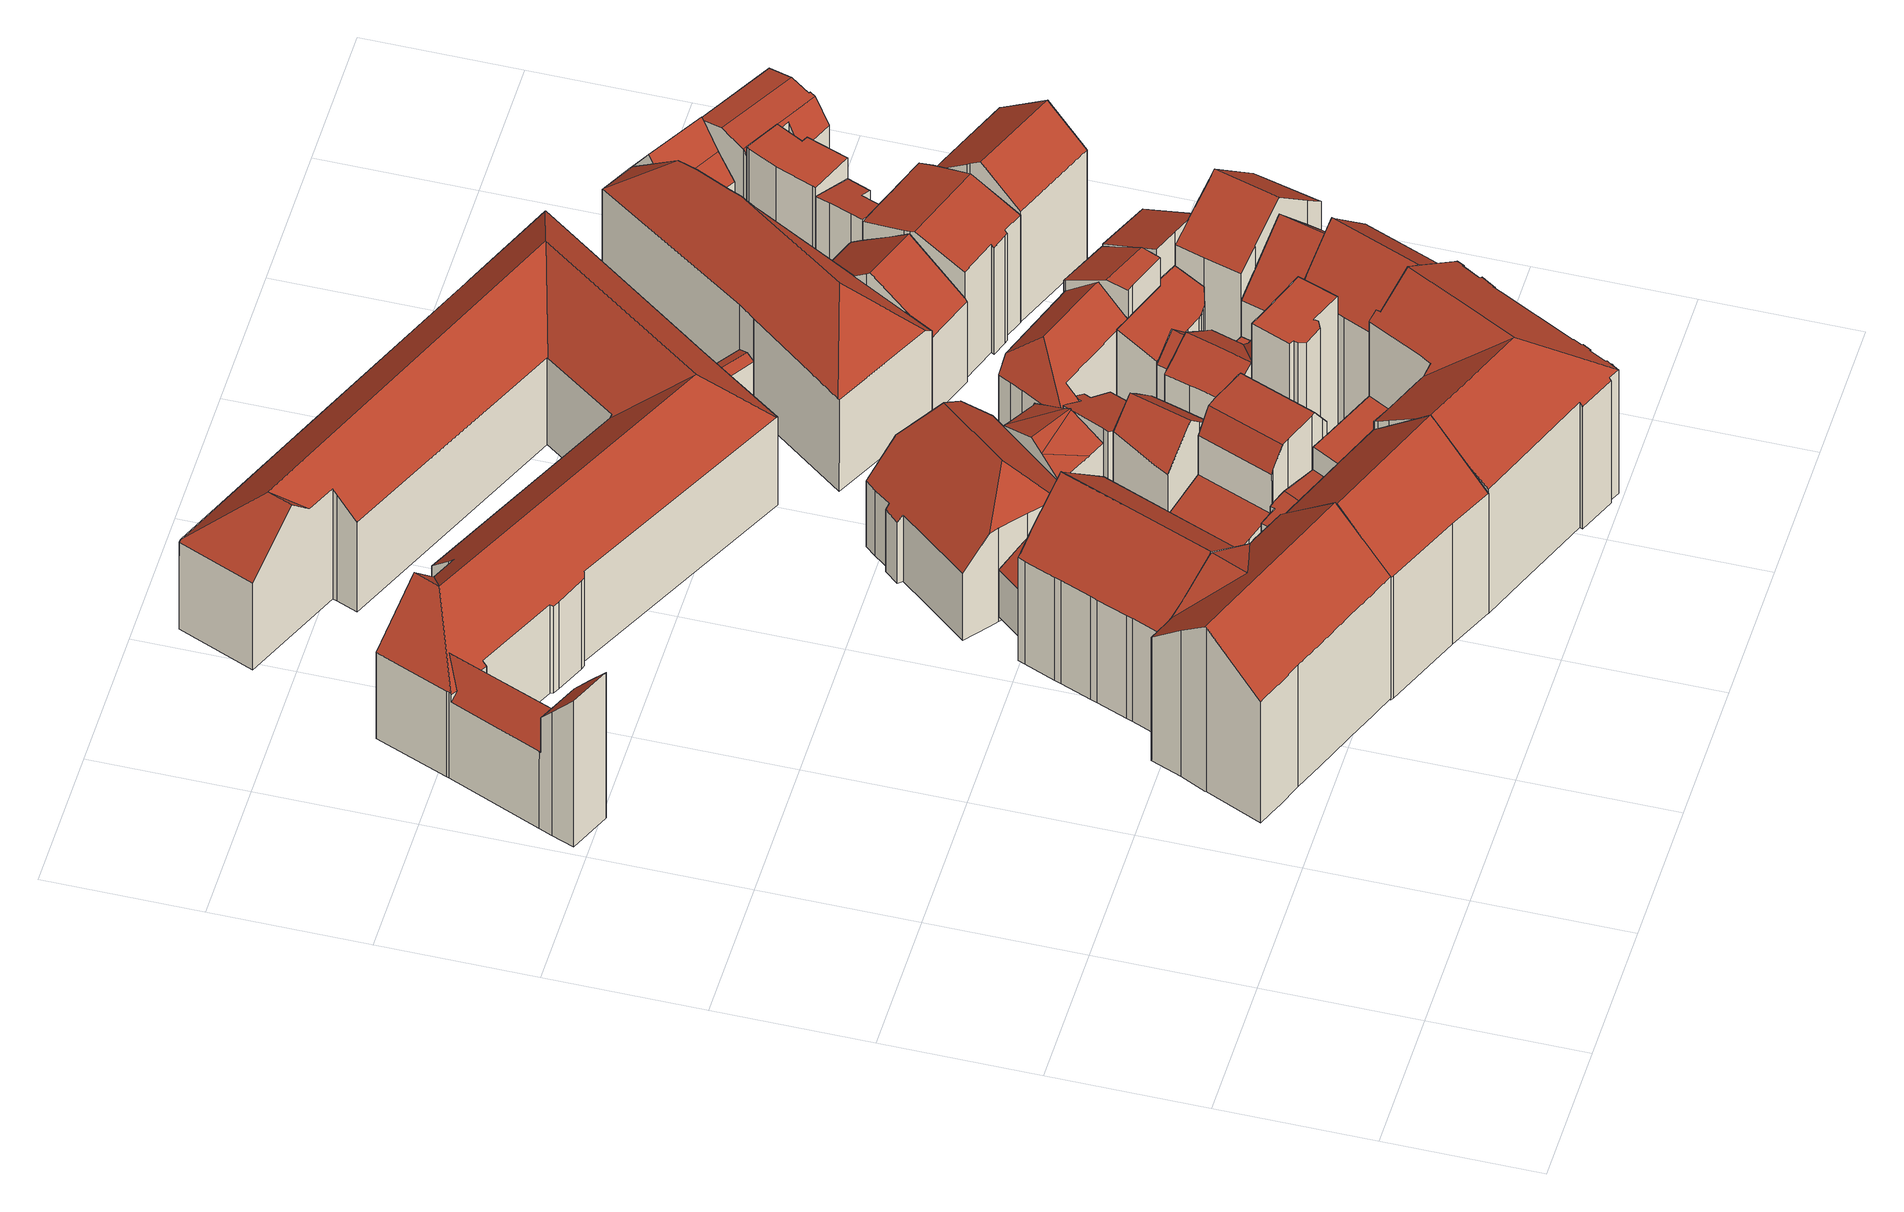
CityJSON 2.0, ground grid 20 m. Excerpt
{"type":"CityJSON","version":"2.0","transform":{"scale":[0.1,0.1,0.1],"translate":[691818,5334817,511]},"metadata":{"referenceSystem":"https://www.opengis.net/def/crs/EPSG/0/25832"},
"CityObjects":{
"building1":{"type":"Building","attributes":{"Gemeindeschluessel":"09162000","HoeheDach":"539.100","HoeheGrund":"511.940","Methode":"2000","NiedrigsteTraufeDesGebaeudes":"531.942","Geometrietyp2DReferenz":"3000","function":"31001_9998","roofType":"3100","measuredHeight":27.16,"storeysAboveGround":5},"geometry":[{"type":"MultiSurface","lod":"2","boundaries":[[[0,1,2,3,4,5]],[[6,7,8,9,10,11,12,13,14,15,16,17,18,19]],[[20,21,22,23]],[[24,25,5,4,26,27,28,29]],[[21,20,30,31]],[[32,24,29,33,22]],[[16,15,14,13,1,0,5,25,32,22,21,31,34,35,17]],[[18,17,35,36,37,38]],[[33,39,23,22]],[[40,41,42,43,44,45,46,47,48,38,37,36,49,30,20,23,39,28,27,26,4,3,2]],[[12,41,40,2,1,13]],[[44,43,42,41,12,11,10,9,8,45]],[[48,19,18,38]],[[39,33,29,28]],[[25,24,32]],[[47,46,45,8,7,6,19,48]],[[49,34,31,30]],[[36,35,34,49]]],"semantics":{"surfaces":[{"type":"WallSurface"},{"type":"RoofSurface"},{"type":"GroundSurface"}],"values":[0,1,0,0,0,1,1,0,0,2,0,0,0,0,1,0,0,0]}}]},
"building2":{"type":"Building","attributes":{"Gemeindeschluessel":"09162000","HoeheDach":"536.958","HoeheGrund":"512.410","Methode":"1000","NiedrigsteTraufeDesGebaeudes":"529.388","Geometrietyp2DReferenz":"3000","function":"31001_1000","roofType":"3100","measuredHeight":24.55,"storeysAboveGround":5},"geometry":[{"type":"MultiSurface","lod":"2","boundaries":[[[50,51,52,53,54,55,56,57,58,59,60,61,62,63,64,65,66,67,68,69,70,71]],[[70,72,73,71]],[[74,75,76,73,72,77,78]],[[57,79,80,58]],[[53,52,74,78,29,54]],[[65,81,82,66]],[[50,76,75,51]],[[67,83,84,68]],[[63,85,86,64]],[[55,87,88,56]],[[58,80,89,59]],[[71,73,76,50]],[[88,87,29,78,90,84,83,82,81,86,85,91,92,93,89,80,79]],[[61,92,91,62]],[[54,29,87,55]],[[64,86,81,65]],[[59,89,93,60]],[[68,84,90,77,69]],[[66,82,83,67]],[[69,77,72,70]],[[62,91,85,63]],[[51,75,74,52]],[[77,90,78]],[[60,93,92,61]],[[56,88,79,57]]],"semantics":{"surfaces":[{"type":"GroundSurface"},{"type":"WallSurface"},{"type":"RoofSurface"}],"values":[0,1,2,1,1,1,1,1,1,1,1,1,2,1,1,1,1,1,1,1,1,1,1,1,1]}}]},
"building3":{"type":"Building","attributes":{"Gemeindeschluessel":"09162000","HoeheDach":"539.060","HoeheGrund":"511.694","Methode":"2000","NiedrigsteTraufeDesGebaeudes":"531.370","Geometrietyp2DReferenz":"3000","function":"31001_9998","roofType":"3100","measuredHeight":27.37,"storeysAboveGround":6},"geometry":[{"type":"MultiSurface","lod":"2","boundaries":[[[94,95,96,97,98]],[[94,98,99,100]],[[101,102,103,104,105,95,94,100,106,107,108]],[[109,102,101,110]],[[105,111,96,95]],[[101,108,107,112,113,110]],[[109,110,113,97,96,111,114]],[[112,115,99,98,97,113]],[[100,99,115,106]],[[111,105,104,103,114]],[[106,115,112,107]],[[114,103,102,109]]],"semantics":{"surfaces":[{"type":"WallSurface"},{"type":"GroundSurface"},{"type":"RoofSurface"}],"values":[0,0,1,0,0,0,2,2,0,0,0,0]}}]},
"building4":{"type":"Building","attributes":{"Gemeindeschluessel":"09162000","HoeheDach":"525.590","HoeheGrund":"512.330","Methode":"2000","NiedrigsteTraufeDesGebaeudes":"519.958","Geometrietyp2DReferenz":"3000","function":"31001_1000","roofType":"3100","measuredHeight":13.26},"geometry":[{"type":"MultiSurface","lod":"2","boundaries":[[[116,117,118,119,120,121]],[[122,123,118,117]],[[124,125,126,127]],[[128,123,122,129,130,131]],[[117,116,121,124,127,130,129,122]],[[118,123,128,119]],[[120,119,128,131,126,125]],[[121,120,125,124]],[[127,126,131,130]]],"semantics":{"surfaces":[{"type":"WallSurface"},{"type":"GroundSurface"},{"type":"RoofSurface"}],"values":[0,0,0,0,1,2,2,0,0]}}]},
"building5":{"type":"Building","attributes":{"name":"Bayerisches Landesamt für Denkmalpflege","Gemeindeschluessel":"09162000","HoeheDach":"536.648","HoeheGrund":"512.480","Methode":"2000","NiedrigsteTraufeDesGebaeudes":"525.186","Geometrietyp2DReferenz":"3000","function":"31001_3000","roofType":"3100","measuredHeight":24.17,"storeysAboveGround":4},"geometry":[{"type":"MultiSurface","lod":"2","boundaries":[[[132,133,134]],[[135,136,137,138,139,140,141,142,143]],[[144,145,139,146,147,148,149,150]],[[147,146,151]],[[152,150,149,153]],[[154,155,156,157,158,159]],[[160,161,162,163]],[[164,165,166,167,168]],[[134,133,169,170,171,172]],[[139,138,173,174,175,176,177,178,179,146]],[[158,157,180]],[[175,174,181,182]],[[166,159,158,180,183,167]],[[153,149,148,184]],[[155,185,186,156]],[[135,143,187,188]],[[167,183,189,190,191,168]],[[187,143,142,192]],[[147,151,193,194,184,148]],[[195,196,197,198]],[[199,200,201,202]],[[194,193,203,204]],[[163,162,205,206]],[[164,207,205,162,161,165]],[[208,209,210,132,134,140,211]],[[212,210,209,213]],[[177,176,214,215]],[[214,176,175,182]],[[213,209,208,216]],[[202,201,196,195]],[[189,217,190]],[[181,174,173,218]],[[219,220,207,164,168,191]],[[208,211,221,222,216]],[[145,144,223,222,221]],[[224,178,177,215]],[[225,219,191,190,217,172,171]],[[198,197,186,185]],[[226,192,142,141,227]],[[137,136,228,229]],[[229,218,173,138,137]],[[228,136,135,188]],[[206,205,207,220]],[[210,212,230,169,133,132]],[[231,170,169,230]],[[186,197,196,201,200,227,141,140,134,172,217,189,183,180,157,156]],[[225,171,170,231]],[[224,204,203,179,178]],[[144,150,152,223]],[[160,154,159,166,165,161]],[[139,145,221,211,140]],[[226,227,200,199]],[[151,146,179,203,193]],[[228,188,187,192,226,199,202,195,198,185,155,154,160,163,206,220,219,225,231,230,212,213,216,222,223,152,153,184,194,204,224,215,214,182,181,218,229]]],"semantics":{"surfaces":[{"type":"RoofSurface"},{"type":"WallSurface"},{"type":"GroundSurface"}],"values":[0,0,0,0,1,1,1,1,0,0,1,1,0,1,1,1,0,1,1,1,1,1,1,0,0,1,1,1,1,1,1,1,1,1,1,1,1,1,1,1,1,1,1,1,1,0,1,1,1,1,0,1,0,2]}}]},
"building6":{"type":"Building","attributes":{"Gemeindeschluessel":"09162000","HoeheDach":"532.400","HoeheGrund":"511.520","Methode":"2000","NiedrigsteTraufeDesGebaeudes":"520.609","Geometrietyp2DReferenz":"3000","function":"31001_1000","roofType":"3300","measuredHeight":20.88,"storeysAboveGround":3},"geometry":[{"type":"MultiSurface","lod":"2","boundaries":[[[232,233,234]],[[235,236,237,238,239,240]],[[241,242,233,243,244,245,246]],[[247,248,249,250,251,252,253,234,242,241,254,255]],[[256,257,258,259]],[[254,241,246,260,261]],[[262,263,264,265]],[[266,267,247,255,268]],[[269,270,271,272]],[[259,258,273,274]],[[274,273,275,276]],[[277,278,272,271,263,262]],[[268,255,254,261,275,273,258,257,279,280,281,282,283]],[[284,238,237,285]],[[265,264,251,250,249]],[[286,287,288,277,262,265,249,248,247,267,289]],[[285,237,236,290]],[[291,279,257,256]],[[292,293,294,295]],[[296,260,246,245]],[[240,239,297,298,299,300]],[[295,301,234,253,252,251]],[[299,302,243,233,232,300]],[[289,267,266,303]],[[233,242,234]],[[293,304,305,306,307,290,236,235,308,294]],[[283,282,281,280,309,310,311,312]],[[297,239,238,284]],[[313,303,266,268,283,312]],[[290,307,306,305,304,314,269,272,278,277,288,287,286,289,303,313,312,311,310,309,291,256,259,274,276,315,296,245,244,243,302,299,298,297,284,285]],[[294,308,301,295]],[[263,271,270,292,295,251,264]],[[314,304,293,292,270,269]],[[309,280,279,291]],[[308,235,240,300,232,234,301]],[[261,260,296,315,276,275]]],"semantics":{"surfaces":[{"type":"RoofSurface"},{"type":"WallSurface"},{"type":"GroundSurface"}],"values":[0,0,1,0,1,0,0,0,1,1,1,1,0,1,1,1,1,1,0,1,1,1,1,1,1,1,1,1,1,2,0,0,1,1,0,1]}}]},
"building7":{"type":"Building","attributes":{"Gemeindeschluessel":"09162000","HoeheDach":"521.488","HoeheGrund":"511.780","Methode":"2000","NiedrigsteTraufeDesGebaeudes":"517.790","Geometrietyp2DReferenz":"3000","function":"31001_9998","roofType":"1000","measuredHeight":9.71,"storeysAboveGround":2},"geometry":[{"type":"MultiSurface","lod":"2","boundaries":[[[316,317,318,319]],[[320,321,322,323]],[[324,325,326,327]],[[328,329,330,331]],[[332,333,334,327,326,319,318]],[[335,336,337,338]],[[338,337,321,320]],[[339,340,341,342,343,344]],[[344,343,336,335]],[[345,346,347,348]],[[349,350,351,340,339,344,335,338,320,323,328,331,352,324,327,334,333,345,348]],[[353,354,347,346,332,318,317]],[[349,354,353,350]],[[333,332,346,345]],[[342,355,330,329,322,321,337,336,343]],[[348,347,354,349]],[[341,316,319,326,325,355,342]],[[323,322,329,328]],[[351,350,353,317,316,341,340]],[[355,325,324,352,331,330]]],"semantics":{"surfaces":[{"type":"WallSurface"},{"type":"GroundSurface"},{"type":"RoofSurface"}],"values":[0,0,0,0,0,0,0,0,0,0,1,2,0,0,2,0,2,0,0,0]}}]},
"building8":{"type":"Building","attributes":{"Gemeindeschluessel":"09162000","HoeheDach":"526.790","HoeheGrund":"511.653","Methode":"2000","NiedrigsteTraufeDesGebaeudes":"515.257","Geometrietyp2DReferenz":"3000","function":"31001_9998","roofType":"3100","measuredHeight":15.14,"storeysAboveGround":3},"geometry":[{"type":"MultiSurface","lod":"2","boundaries":[[[356,357,358,359]],[[360,361,362,363,358,357]],[[364,365,366,367]],[[368,369,370,371]],[[372,373,369,368]],[[366,365,374,375,376,377]],[[378,379,373,372]],[[380,375,374,381]],[[382,383,356,359,384,385,386]],[[387,388,377,376,370,369,373,379,362,361]],[[389,383,382,390]],[[391,392,384,359,358,363]],[[393,388,387,394]],[[381,374,365,364]],[[378,391,363,362,379]],[[393,394,395,389,390,396,397,392,391,378,372,368,371,380,381,364,367]],[[396,386,385,397]],[[393,367,366,377,388]],[[390,382,386,396]],[[380,371,370,376,375]],[[395,394,387,361,360]],[[397,385,384,392]],[[389,395,360,357,356,383]]],"semantics":{"surfaces":[{"type":"WallSurface"},{"type":"RoofSurface"},{"type":"GroundSurface"}],"values":[0,1,0,0,0,1,0,0,1,1,0,0,0,0,0,2,0,0,0,0,0,0,0]}}]},
"building9":{"type":"Building","attributes":{"Gemeindeschluessel":"09162000","HoeheDach":"538.294","HoeheGrund":"511.580","Methode":"2000","NiedrigsteTraufeDesGebaeudes":"531.714","Geometrietyp2DReferenz":"3000","function":"31001_9998","roofType":"3100","measuredHeight":26.71,"storeysAboveGround":5},"geometry":[{"type":"MultiSurface","lod":"2","boundaries":[[[398,399,400,401]],[[402,403,404,405]],[[401,400,406,407]],[[408,409,410,411,412,413]],[[414,415,416,417,418,419,420,410,409]],[[421,422,423,424]],[[425,426,427,428]],[[429,430,431,432]],[[433,434,435,436]],[[437,438,439,440]],[[441,419,418,442]],[[443,444,445,446,447,448]],[[399,449,450,451,452,453,454,435,434,455,404,403,456,423,422,457,458,459,431,430,427,426,460,461,444,443,462,415]],[[405,404,455,463]],[[464,457,422,421]],[[465,466,448,447]],[[467,454,453,468]],[[415,462,443,448,466,469,470,471,416]],[[417,416,471,472,473,474,442,418]],[[402,475,424,423,456,403]],[[476,461,460,477]],[[407,406,438,437]],[[478,458,457,464]],[[471,470,469,479,480,472]],[[479,469,466,465]],[[477,460,426,425]],[[463,455,434,433]],[[432,431,459,481]],[[428,427,430,429]],[[436,435,454,467]],[[482,440,439,483,484,485]],[[486,450,449,487]],[[411,410,420,488]],[[468,453,452,489]],[[428,429,432,481,478,464,421,424,475,402,405,463,433,436,467,468,489,490,486,487,398,401,407,437,440,482,485,413,412,411,488,441,442,474,473,472,480,479,465,447,446,445,476,477,425]],[[488,420,419,441]],[[483,439,438,406,400,399,415,414,409,408,484]],[[485,484,408,413]],[[481,459,458,478]],[[486,490,489,452,451,450]],[[487,449,399,398]],[[445,444,461,476]]],"semantics":{"surfaces":[{"type":"WallSurface"},{"type":"RoofSurface"},{"type":"GroundSurface"}],"values":[0,0,0,0,1,0,0,0,0,0,0,0,1,0,0,0,0,1,0,0,0,0,0,0,0,0,0,0,0,0,0,0,0,0,2,0,1,0,0,0,0,0]}}]},
"building10":{"type":"Building","attributes":{"Gemeindeschluessel":"09162000","HoeheDach":"527.004","HoeheGrund":"511.590","Methode":"1000","NiedrigsteTraufeDesGebaeudes":"522.185","Geometrietyp2DReferenz":"3000","function":"31001_9998","roofType":"3100","measuredHeight":15.41,"storeysAboveGround":4},"geometry":[{"type":"MultiSurface","lod":"2","boundaries":[[[491,492,493,494,495,496]],[[497,498,499,500,501,502,494,493]],[[503,504,497,493,492,491]],[[505,506,507,508]],[[509,510,500,499,511,512]],[[509,512,506,505]],[[513,514,508,507,504,503,491,496]],[[507,506,512,511,499,498,497,504]],[[510,509,505,508,514,513,496,495,494,502,501,500]]],"semantics":{"surfaces":[{"type":"WallSurface"},{"type":"RoofSurface"},{"type":"GroundSurface"}],"values":[0,0,1,0,0,0,0,1,2]}}]},
"building11":{"type":"Building","attributes":{"Gemeindeschluessel":"09162000","HoeheDach":"516.630","HoeheGrund":"511.590","Methode":"2000","NiedrigsteTraufeDesGebaeudes":"516.630","Geometrietyp2DReferenz":"3000","function":"31001_2000","roofType":"1000","measuredHeight":5.04},"geometry":[{"type":"MultiSurface","lod":"2","boundaries":[[[515,516,509,505]],[[517,518,519,520]],[[517,521,505,509,518]],[[521,522,515,505]],[[517,520,522,521]],[[519,518,509,516]],[[522,520,519,516,515]]],"semantics":{"surfaces":[{"type":"WallSurface"},{"type":"GroundSurface"},{"type":"RoofSurface"}],"values":[0,0,1,0,0,0,2]}}]},
"building12":{"type":"Building","attributes":{"Gemeindeschluessel":"09162000","HoeheDach":"524.249","HoeheGrund":"511.410","Methode":"1000","NiedrigsteTraufeDesGebaeudes":"518.108","Geometrietyp2DReferenz":"3000","function":"31001_9998","roofType":"2100","measuredHeight":12.84,"storeysAboveGround":3},"geometry":[{"type":"MultiSurface","lod":"2","boundaries":[[[523,524,525,526]],[[527,528,529,530]],[[531,532,524,523]],[[533,534,535,536,537,538,529,528,539,540,541,542,525,524,532]],[[543,540,539,544]],[[545,542,541,546]],[[547,548,549,550,551,531,523,526,545,546,543,544,527,530,552]],[[550,534,533,551]],[[530,529,538,552]],[[551,533,532,531]],[[526,525,542,545]],[[548,547,552,538,537,536]],[[544,539,528,527]],[[546,541,540,543]],[[549,548,536,535,534,550]]],"semantics":{"surfaces":[{"type":"WallSurface"},{"type":"RoofSurface"},{"type":"GroundSurface"}],"values":[0,0,0,1,0,0,2,0,0,0,0,0,0,0,0]}}]},
"building13":{"type":"Building","attributes":{"Gemeindeschluessel":"09162000","HoeheDach":"533.302","HoeheGrund":"511.610","Methode":"1000","NiedrigsteTraufeDesGebaeudes":"533.302","Geometrietyp2DReferenz":"3000","function":"31001_9998","roofType":"1000","measuredHeight":21.69,"storeysAboveGround":5},"geometry":[{"type":"MultiSurface","lod":"2","boundaries":[[[553,554,555,556,557,558]],[[554,559,560,561,562,555]],[[563,564,565,566]],[[567,568,561,560]],[[569,570,571,572]],[[572,571,573,574]],[[574,573,568,567]],[[566,565,575,576]],[[577,578,564,563]],[[570,575,565,564,578,557,556,555,562,561,568,573,571]],[[559,554,553,558,577,563,566,576,569,572,574,567,560]],[[576,575,570,569]],[[558,557,578,577]]],"semantics":{"surfaces":[{"type":"WallSurface"},{"type":"RoofSurface"},{"type":"GroundSurface"}],"values":[0,0,0,0,0,0,0,0,0,1,2,0,0]}}]},
"building14":{"type":"Building","attributes":{"Gemeindeschluessel":"09162000","HoeheDach":"526.936","HoeheGrund":"511.370","Methode":"2000","NiedrigsteTraufeDesGebaeudes":"522.954","Geometrietyp2DReferenz":"3000","function":"31001_9998","roofType":"3100","measuredHeight":15.57,"storeysAboveGround":4},"geometry":[{"type":"MultiSurface","lod":"2","boundaries":[[[579,580,581,582]],[[583,584,585,586,587,588,589,590,591,592]],[[593,594,595,596,581,580,597,598,599,600]],[[601,602,603,604,605,606,591,590]],[[596,607,608,609,582,581]],[[610,588,587,611]],[[589,588,610,612,601,590]],[[613,614,583,592,594,615]],[[608,607,616,617]],[[615,594,593,618]],[[619,597,580,579]],[[600,599,598,620,621,622]],[[592,591,606,605,616,607,596,595,594]],[[623,624,585,584,583,614]],[[617,616,605,604]],[[625,624,623,614,613,615,618,622,621,620,619,579,582,609,608,617,604,603,602,601,612,610,611]],[[625,586,585,624]],[[618,593,600,622]],[[620,598,597,619]],[[611,587,586,625]]],"semantics":{"surfaces":[{"type":"WallSurface"},{"type":"RoofSurface"},{"type":"GroundSurface"}],"values":[0,1,1,0,0,0,0,0,0,0,0,0,1,0,0,2,0,0,0,0]}}]},
"building15":{"type":"Building","attributes":{"Gemeindeschluessel":"09162000","HoeheDach":"527.700","HoeheGrund":"511.340","Methode":"2000","NiedrigsteTraufeDesGebaeudes":"521.815","Geometrietyp2DReferenz":"3000","function":"31001_9998","roofType":"3200","measuredHeight":16.36,"storeysAboveGround":4},"geometry":[{"type":"MultiSurface","lod":"2","boundaries":[[[626,627,628,629]],[[630,631,632,633,634,635]],[[629,628,636,637]],[[638,639,640,641,642,643]],[[644,645,646,647,648,641,640,639]],[[636,628,627,649,650,651,652,644,639,638,643,653]],[[653,643,642,654,655,632,631,630]],[[656,649,627,626]],[[657,645,644,652,651,658]],[[659,650,649,656]],[[633,632,655,660]],[[647,646,645,657,658,659,656,626,629,637,661,635,634,633,660,662,663,648]],[[658,651,650,659]],[[661,637,636,653,630,635]],[[642,641,648,663,662,654]],[[660,655,654,662]]],"semantics":{"surfaces":[{"type":"WallSurface"},{"type":"RoofSurface"},{"type":"GroundSurface"}],"values":[0,0,0,1,0,1,1,0,0,0,0,2,0,0,0,0]}}]},
"building16":{"type":"Building","attributes":{"Gemeindeschluessel":"09162000","HoeheDach":"524.827","HoeheGrund":"511.310","Methode":"1000","NiedrigsteTraufeDesGebaeudes":"521.614","Geometrietyp2DReferenz":"3000","function":"31001_2000","roofType":"3100","measuredHeight":13.52},"geometry":[{"type":"MultiSurface","lod":"2","boundaries":[[[664,665,666,667,668,669]],[[666,670,671,672,667]],[[673,670,666,665]],[[674,671,670,673]],[[672,671,674,675,676,677]],[[669,668,677,676]],[[673,665,664,669,676,675,674]],[[667,672,677,668]]],"semantics":{"surfaces":[{"type":"WallSurface"},{"type":"RoofSurface"},{"type":"GroundSurface"}],"values":[0,1,0,0,0,0,2,1]}}]},
"building17":{"type":"Building","attributes":{"Gemeindeschluessel":"09162000","HoeheDach":"520.460","HoeheGrund":"512.364","Methode":"9999","NiedrigsteTraufeDesGebaeudes":"519.931","Geometrietyp2DReferenz":"3000","function":"31001_2000","roofType":"3100","measuredHeight":8.1},"geometry":[{"type":"MultiSurface","lod":"2","boundaries":[[[678,679,680,681,682]],[[680,679,683,684]],[[685,686,687,688]],[[687,689,688]],[[690,678,682,685,688]],[[690,683,679,678]],[[686,681,680,684,689,687]],[[682,681,686,685]],[[688,689,684,683,690]]],"semantics":{"surfaces":[{"type":"WallSurface"},{"type":"RoofSurface"},{"type":"GroundSurface"}],"values":[0,1,0,0,2,0,1,0,0]}}]},
"building18":{"type":"Building","attributes":{"Gemeindeschluessel":"09162000","HoeheDach":"537.197","HoeheGrund":"511.580","Methode":"1000","NiedrigsteTraufeDesGebaeudes":"530.299","Geometrietyp2DReferenz":"3000","function":"31001_9998","roofType":"3100","measuredHeight":25.62,"storeysAboveGround":5},"geometry":[{"type":"MultiSurface","lod":"2","boundaries":[[[691,692,560,693]],[[694,695,696,697,698,699]],[[476,700,701,445]],[[701,700,702,694,699,691,693,703,704,705,706,707]],[[708,477,709,710,476,445,447,465,711,554,712,560,692,698,697,696,713]],[[447,707,706,465]],[[704,703,693,560,712,554]],[[692,691,699,698]],[[445,701,707,447]],[[465,706,705,711]],[[714,715,716,717,695,694,702]],[[477,708,713,717,716,715]],[[710,709,477,715,714,702,700,476]],[[696,695,717,713]],[[711,705,704,554]]],"semantics":{"surfaces":[{"type":"WallSurface"},{"type":"RoofSurface"},{"type":"GroundSurface"}],"values":[0,0,0,1,2,0,0,0,0,0,1,0,0,0,0]}}]},
"building19":{"type":"Building","attributes":{"Gemeindeschluessel":"09162000","HoeheDach":"517.345","HoeheGrund":"511.345","Methode":"3220","NiedrigsteTraufeDesGebaeudes":"517.345","Geometrietyp2DReferenz":"3000","function":"31001_9998","roofType":"9999","measuredHeight":6},"geometry":[{"type":"MultiSurface","lod":"2","boundaries":[[[718,719,720,721]],[[719,722,723,720]],[[721,720,723,724,725,726]],[[727,728,725,724]],[[722,727,724,723]],[[729,718,721,726]],[[728,729,726,725]],[[729,728,727,722,719,718]]],"semantics":{"surfaces":[{"type":"WallSurface"},{"type":"GroundSurface"},{"type":"RoofSurface"}],"values":[0,0,1,0,0,0,0,2]}}]},
"building20":{"type":"Building","attributes":{"Gemeindeschluessel":"09162000","HoeheDach":"524.251","HoeheGrund":"511.340","Methode":"2000","NiedrigsteTraufeDesGebaeudes":"522.107","Geometrietyp2DReferenz":"3000","function":"31001_9998","roofType":"2100","measuredHeight":12.91,"storeysAboveGround":3},"geometry":[{"type":"MultiSurface","lod":"2","boundaries":[[[730,731,732,733,734,735]],[[736,733,732,737,738,739]],[[645,740,741,742]],[[743,744,739,738]],[[742,741,745,746]],[[746,745,744,743]],[[676,747,748,658]],[[658,748,740,645]],[[674,749,747,676]],[[750,751,752,753]],[[749,754,752,751,735,734,733,736,739,744,745,741,740,748,747]],[[755,754,749,674]],[[730,735,751,750]],[[753,752,754,755]],[[737,732,731,730,750,753,755,674,676,658,645,742,746,743,738]]],"semantics":{"surfaces":[{"type":"WallSurface"},{"type":"RoofSurface"},{"type":"GroundSurface"}],"values":[0,0,0,0,0,0,0,0,0,0,1,0,0,0,2]}}]},
"building21":{"type":"Building","attributes":{"Gemeindeschluessel":"09162000","HoeheDach":"533.990","HoeheGrund":"511.614","Methode":"2000","NiedrigsteTraufeDesGebaeudes":"525.750","Geometrietyp2DReferenz":"3000","function":"31001_9998","roofType":"3200","measuredHeight":22.38,"storeysAboveGround":4},"geometry":[{"type":"MultiSurface","lod":"2","boundaries":[[[756,757,758,759,760]],[[761,762,763,764]],[[756,760,765,766]],[[766,765,767,768]],[[769,770,758,757]],[[771,772,773,774,775]],[[776,777,778,767,765,760,759,779]],[[769,780,781,782,770]],[[776,779,774,773]],[[768,767,778,783]],[[784,785,786,787]],[[769,757,756,766,768,783,788,772,771,784,787,761,764,780]],[[764,763,781,780]],[[783,778,777,788]],[[779,759,758,770,782,789,786,785,775,774]],[[782,781,763,762,789]],[[761,787,786,789,762]],[[771,775,785,784]],[[772,788,777,776,773]]],"semantics":{"surfaces":[{"type":"WallSurface"},{"type":"RoofSurface"},{"type":"GroundSurface"}],"values":[0,0,0,0,0,0,1,0,1,0,0,2,0,0,1,1,0,0,0]}}]},
"building22":{"type":"Building","attributes":{"Gemeindeschluessel":"09162000","HoeheDach":"530.978","HoeheGrund":"511.520","Methode":"1000","NiedrigsteTraufeDesGebaeudes":"524.602","Geometrietyp2DReferenz":"3000","function":"31001_1000","roofType":"3100","measuredHeight":19.46,"storeysAboveGround":4},"geometry":[{"type":"MultiSurface","lod":"2","boundaries":[[[790,791,792,793,794,795,796,797,798,799,800,801,802,803]],[[804,794,793,792,805,806]],[[794,804,807,795]],[[792,791,790,808,809,805]],[[800,810,811,801]],[[803,812,808,790]],[[797,796,813,814,815,798]],[[806,805,809,808,812,816,811,810,817]],[[814,813,807,804,806,817,815]],[[815,817,810,800,799,798]],[[816,812,803,802,801,811]],[[795,807,813,796]]],"semantics":{"surfaces":[{"type":"GroundSurface"},{"type":"WallSurface"},{"type":"RoofSurface"}],"values":[0,1,1,1,1,1,1,2,2,1,1,1]}}]},
"building23":{"type":"Building","attributes":{"Gemeindeschluessel":"09162000","HoeheDach":"528.660","HoeheGrund":"511.330","Methode":"2000","NiedrigsteTraufeDesGebaeudes":"525.081","Geometrietyp2DReferenz":"3000","function":"31001_9998","roofType":"2100","measuredHeight":17.33,"storeysAboveGround":4},"geometry":[{"type":"MultiSurface","lod":"2","boundaries":[[[743,818,819,820,821,822,823,824]],[[825,746,826,827,828,742]],[[819,818,743,746,825,742,645,829,830,648,831,832,820]],[[833,834,835,836,648,830,829,645]],[[828,827,826,824,823,835,834,833]],[[743,824,826,746]],[[823,822,821,837,838,836,835]],[[837,821,820,832,831,838]],[[742,828,833,645]],[[648,836,838,831]]],"semantics":{"surfaces":[{"type":"WallSurface"},{"type":"GroundSurface"},{"type":"RoofSurface"}],"values":[0,0,1,0,2,0,2,0,0,0]}}]},
"building24":{"type":"Building","attributes":{"Gemeindeschluessel":"09162000","HoeheDach":"531.560","HoeheGrund":"511.353","Methode":"2000","NiedrigsteTraufeDesGebaeudes":"522.291","Geometrietyp2DReferenz":"3000","function":"31001_9998","roofType":"3100","measuredHeight":20.21,"storeysAboveGround":4},"geometry":[{"type":"MultiSurface","lod":"2","boundaries":[[[839,840,841,842]],[[625,843,844,611]],[[845,846,847,848]],[[848,839,842,849,850,851,852,853,625,611,845]],[[611,844,846,845]],[[848,847,854,840,839]],[[855,856,857,854,847,846,844,843]],[[850,858,859,851]],[[851,859,857,856,852]],[[859,858,860,841,840,854,857]],[[853,855,843,625]],[[849,860,858,850]],[[852,856,855,853]],[[842,841,860,849]]],"semantics":{"surfaces":[{"type":"WallSurface"},{"type":"GroundSurface"},{"type":"RoofSurface"}],"values":[0,0,0,1,0,0,2,0,0,2,0,0,0,0]}}]},
"building25":{"type":"Building","attributes":{"Gemeindeschluessel":"09162000","HoeheDach":"515.530","HoeheGrund":"512.200","Methode":"2000","NiedrigsteTraufeDesGebaeudes":"515.530","Geometrietyp2DReferenz":"3000","function":"31001_2000","roofType":"1000","measuredHeight":3.33},"geometry":[{"type":"MultiSurface","lod":"2","boundaries":[[[861,862,863,864]],[[862,865,866,867,863]],[[868,861,864,869,870]],[[868,870,866,865]],[[863,867,869,864]],[[861,868,865,862]],[[866,870,869,867]]],"semantics":{"surfaces":[{"type":"WallSurface"},{"type":"RoofSurface"},{"type":"GroundSurface"}],"values":[0,1,2,0,0,0,0]}}]},
"building26":{"type":"Building","attributes":{"Gemeindeschluessel":"09162000","HoeheDach":"529.717","HoeheGrund":"511.320","Methode":"1000","NiedrigsteTraufeDesGebaeudes":"525.360","Geometrietyp2DReferenz":"3000","function":"31001_9998","roofType":"2100","measuredHeight":18.4,"storeysAboveGround":5},"geometry":[{"type":"MultiSurface","lod":"2","boundaries":[[[738,871,872,743]],[[743,872,873,820]],[[874,875,876,877]],[[743,820,874,877,738]],[[871,876,875,873,872]],[[820,873,875,874]],[[877,876,871,738]]],"semantics":{"surfaces":[{"type":"WallSurface"},{"type":"GroundSurface"},{"type":"RoofSurface"}],"values":[0,0,0,1,2,0,0]}}]},
"building27":{"type":"Building","attributes":{"Gemeindeschluessel":"09162000","HoeheDach":"534.222","HoeheGrund":"511.400","Methode":"1000","NiedrigsteTraufeDesGebaeudes":"526.983","Geometrietyp2DReferenz":"3000","function":"31001_9998","roofType":"3100","measuredHeight":22.82,"storeysAboveGround":5},"geometry":[{"type":"MultiSurface","lod":"2","boundaries":[[[845,878,879,880]],[[881,842,882,883,884,839]],[[884,883,882,885,886,887,888]],[[889,842,881,839,890,848,845,880,891,892,893,894,895,896,897]],[[879,898,899,892,891,880]],[[894,900,901,895]],[[902,888,887,901,900,903,899,898,879,878]],[[848,902,878,845]],[[890,839,884,888,902,848]],[[887,886,897,896,895,901]],[[842,889,897,886,885,882]],[[903,900,894,893,892,899]]],"semantics":{"surfaces":[{"type":"WallSurface"},{"type":"RoofSurface"},{"type":"GroundSurface"}],"values":[0,0,1,2,0,0,1,0,0,0,0,0]}}]},
"building28":{"type":"Building","attributes":{"Gemeindeschluessel":"09162000","HoeheDach":"531.673","HoeheGrund":"511.450","Methode":"1000","NiedrigsteTraufeDesGebaeudes":"529.043","Geometrietyp2DReferenz":"3000","function":"31001_1000","roofType":"3100","measuredHeight":20.22,"storeysAboveGround":4},"geometry":[{"type":"MultiSurface","lod":"2","boundaries":[[[904,905,906,907,908,909]],[[910,911,912,913]],[[913,912,914,915]],[[916,917,918,919]],[[920,921,922,923]],[[915,914,907,906]],[[908,907,914,912,911,922,921,924,925,926,927,928,929]],[[930,929,928,931,932,933]],[[913,915,906,905,904,934,935,916,919,936,933,932,931,937,938,939,940,920,923,910]],[[940,924,921,920]],[[941,918,917,942,943,909,908,929,930]],[[935,942,917,916]],[[919,918,941,936]],[[925,924,940,939,938,926]],[[936,941,930,933]],[[923,922,911,910]],[[931,928,927,937]],[[904,909,943,934]],[[937,927,926,938]],[[934,943,942,935]]],"semantics":{"surfaces":[{"type":"WallSurface"},{"type":"RoofSurface"},{"type":"GroundSurface"}],"values":[0,0,0,0,0,0,1,0,2,0,1,0,0,0,0,0,0,0,0,0]}}]},
"building29":{"type":"Building","attributes":{"Gemeindeschluessel":"09162000","HoeheDach":"515.320","HoeheGrund":"512.120","Methode":"2000","NiedrigsteTraufeDesGebaeudes":"515.320","Geometrietyp2DReferenz":"3000","function":"31001_2000","roofType":"1000","measuredHeight":3.2},"geometry":[{"type":"MultiSurface","lod":"2","boundaries":[[[944,945,946,947]],[[947,946,948,949]],[[950,951,944,947,949]],[[950,952,953,951]],[[949,948,952,950]],[[951,953,945,944]],[[948,946,945,953,952]]],"semantics":{"surfaces":[{"type":"WallSurface"},{"type":"GroundSurface"},{"type":"RoofSurface"}],"values":[0,0,1,0,0,0,2]}}]},
"building30":{"type":"Building","attributes":{"Gemeindeschluessel":"09162000","HoeheDach":"515.587","HoeheGrund":"512.030","Methode":"1000","NiedrigsteTraufeDesGebaeudes":"515.587","Geometrietyp2DReferenz":"3000","function":"31001_2000","roofType":"1000","measuredHeight":3.56},"geometry":[{"type":"MultiSurface","lod":"2","boundaries":[[[954,955,956,957]],[[958,959,960,961]],[[962,963,955,954]],[[961,960,964,965]],[[966,967,968,969,957,956]],[[970,958,961,965,962,954,957,969,968]],[[965,964,963,962]],[[964,960,959,971,967,966,956,955,963]],[[958,970,968,967,971,959]]],"semantics":{"surfaces":[{"type":"WallSurface"},{"type":"GroundSurface"},{"type":"RoofSurface"}],"values":[0,0,0,0,0,1,0,2,0]}}]},
"building31":{"type":"Building","attributes":{"Gemeindeschluessel":"09162000","HoeheDach":"529.343","HoeheGrund":"512.110","Methode":"2000","NiedrigsteTraufeDesGebaeudes":"527.268","Geometrietyp2DReferenz":"3000","function":"31001_1000","roofType":"2100","measuredHeight":17.23,"storeysAboveGround":4},"geometry":[{"type":"MultiSurface","lod":"2","boundaries":[[[947,972,973,974]],[[975,976,977,978,979,980]],[[981,982,983,984]],[[984,983,985,986]],[[978,977,987,949]],[[981,984,986,988,980,979,978,949,947,974]],[[988,986,985,989,975,980]],[[974,973,982,981]],[[989,985,983,982,973,972,987,977,976,975]],[[949,987,972,947]]],"semantics":{"surfaces":[{"type":"WallSurface"},{"type":"GroundSurface"},{"type":"RoofSurface"}],"values":[0,0,0,0,0,1,0,0,2,0]}}]},
"building32":{"type":"Building","attributes":{"Gemeindeschluessel":"09162000","HoeheDach":"530.733","HoeheGrund":"512.020","Methode":"1000","NiedrigsteTraufeDesGebaeudes":"530.733","Geometrietyp2DReferenz":"3000","function":"31001_1000","roofType":"1000","measuredHeight":18.71,"storeysAboveGround":4},"geometry":[{"type":"MultiSurface","lod":"2","boundaries":[[[990,991,958,992]],[[993,994,995,996]],[[997,998,999,1000]],[[995,994,1001,992,958,968,1002,999,998]],[[1003,1000,999,1002]],[[1001,1004,990,992]],[[1001,994,993,1004]],[[1004,993,996,997,1000,1003,1005,991,990]],[[995,998,997,996]],[[991,1005,968,958]],[[1005,1003,1002,968]]],"semantics":{"surfaces":[{"type":"WallSurface"},{"type":"GroundSurface"},{"type":"RoofSurface"}],"values":[0,0,0,1,0,0,0,2,0,0,0]}}]},
"building33":{"type":"Building","attributes":{"Gemeindeschluessel":"09162000","HoeheDach":"534.416","HoeheGrund":"511.480","Methode":"2000","NiedrigsteTraufeDesGebaeudes":"528.886","Geometrietyp2DReferenz":"3000","function":"31001_9998","roofType":"3100","measuredHeight":22.94,"storeysAboveGround":4},"geometry":[{"type":"MultiSurface","lod":"2","boundaries":[[[1006,1007,1008,1009,1010,1011,1012,1013]],[[1009,1008,1007,1014,1015,1016,1017,1018,1019,1020,1021,1010]],[[1022,1023,1024,1019,1018,1017]],[[1013,1012,1011,1025,1026,1024,1023,1022,1027,1028]],[[1006,1013,1028,1029]],[[1029,1028,1027,1016,1015,1014]],[[1021,1025,1011,1010]],[[1016,1027,1022,1017]],[[1019,1024,1026,1020]],[[1007,1006,1029,1014]],[[1020,1026,1025,1021]]],"semantics":{"surfaces":[{"type":"WallSurface"},{"type":"GroundSurface"},{"type":"RoofSurface"}],"values":[0,1,0,2,2,0,0,0,0,0,0]}}]},
"building34":{"type":"Building","attributes":{"Gemeindeschluessel":"09162000","HoeheDach":"530.640","HoeheGrund":"512.027","Methode":"2000","NiedrigsteTraufeDesGebaeudes":"518.147","Geometrietyp2DReferenz":"3000","function":"31001_9998","roofType":"3100","measuredHeight":18.61},"geometry":[{"type":"MultiSurface","lod":"2","boundaries":[[[1030,1031,1032,1033]],[[1034,1035,1036,1037,1038,1039]],[[1040,1041,1042,1043]],[[1037,1044,1045,1038]],[[1002,1034,1039,1046]],[[1047,1048,1049,1050]],[[1044,1030,1033,1045]],[[1031,1047,1050,1032]],[[1046,1039,1038,1045,1033,1032,1050,1049,781,1051]],[[1051,781,1041,1040]],[[1052,1053,1048,1047,1031,1030,1044,1037,1036,1054]],[[1043,1042,1053,1052]],[[999,1035,1034,1002]],[[1046,1051,1040,1043,1052,1054,999,1002]],[[1054,1036,1035,999]],[[1048,1053,1042,1041,781,1049]]],"semantics":{"surfaces":[{"type":"WallSurface"},{"type":"RoofSurface"},{"type":"GroundSurface"}],"values":[0,1,0,0,0,1,1,1,0,0,0,0,0,2,0,1]}}]},
"building35":{"type":"Building","attributes":{"Gemeindeschluessel":"09162000","HoeheDach":"530.860","HoeheGrund":"512.002","Methode":"2000","NiedrigsteTraufeDesGebaeudes":"526.214","Geometrietyp2DReferenz":"3000","function":"31001_1000","roofType":"3400","measuredHeight":18.86,"storeysAboveGround":4},"geometry":[{"type":"MultiSurface","lod":"2","boundaries":[[[1055,1056,1057,1058,1059,1060]],[[1061,1062,1063,1064,1065,1066,1067,1068]],[[1069,1070,1071,1072]],[[1072,1071,1073,998]],[[999,1074,1075,1054]],[[1073,1071,1070,1076,1077,1055,1060,1075,1074]],[[1078,1079,1080,1081,1069,1072,998,999,1054,1052,1082,1083,1084,1085,1086]],[[1052,1067,1066,1082]],[[1080,1079,1056,1055,1077]],[[1078,1086,1062,1061,1058,1057]],[[998,1073,1074,999]],[[1058,1061,1068,1059]],[[1083,1065,1064,1084]],[[1084,1064,1063,1085]],[[1085,1063,1062,1086]],[[1078,1057,1056,1079]],[[1081,1076,1070,1069]],[[1052,1054,1075,1060,1059,1068,1067]],[[1082,1066,1065,1083]],[[1080,1077,1076,1081]]],"semantics":{"surfaces":[{"type":"RoofSurface"},{"type":"WallSurface"},{"type":"GroundSurface"}],"values":[0,0,1,1,1,0,2,1,1,1,1,0,1,1,1,1,1,1,1,1]}}]}
},
"vertices":[
[498,340,212],[546,320,212],[546,320,9],[498,340,9],[497,340,9],[497,340,212],[282,252,210],[284,251,210],[319,238,210],[358,222,210],[432,193,210],[434,192,210],[484,172,210],[516,247,281],[466,267,281],[390,297,281],[315,327,281],[284,339,281],[284,338,280],[252,264,209],[346,400,9],[346,400,212],[352,398,212],[352,398,9],[422,370,259],[491,342,212],[491,342,9],[422,370,9],[420,370,9],[420,370,258],[341,402,9],[341,402,212],[401,321,259],[370,390,224],[316,412,212],[300,372,250],[300,372,9],[284,339,9],[284,338,9],[370,390,9],[516,247,9],[484,172,9],[434,192,9],[432,193,9],[358,222,9],[319,238,9],[284,251,9],[282,252,9],[252,264,9],[316,412,9],
[533,430,14],[509,369,14],[497,340,14],[422,370,14],[420,370,14],[370,390,14],[352,398,14],[346,400,14],[350,409,14],[366,448,14],[369,456,14],[384,496,14],[387,504,14],[403,544,14],[406,552,14],[422,592,14],[426,601,14],[430,599,14],[449,592,14],[501,570,14],[569,543,14],[577,540,14],[569,543,192],[577,540,184],[497,340,184],[509,369,184],[533,430,184],[501,570,259],[422,370,260],[346,400,184],[350,409,184],[422,592,184],[426,601,184],[430,599,189],[449,592,207],[403,544,184],[406,552,184],[370,390,208],[352,398,189],[366,448,184],[501,570,260],[387,504,184],[384,496,184],[369,456,184],
[546,320,7],[484,172,7],[484,172,208],[514,244,281],[546,320,206],[650,279,205],[650,279,7],[679,174,7],[648,100,7],[588,127,7],[548,144,7],[487,170,7],[711,254,7],[709,248,7],[704,234,7],[648,100,204],[679,174,277],[487,170,208],[709,248,211],[680,178,281],[588,127,206],[711,254,206],
[520,563,13],[569,543,13],[569,543,108],[520,563,146],[501,570,131],[501,570,13],[579,568,13],[579,568,113],[449,592,13],[449,592,90],[489,641,90],[489,641,13],[546,594,146],[546,594,13],[520,615,13],[520,615,120],
[212,1240,192],[177,1254,230],[163,1220,230],[688,1067,161],[689,1068,161],[843,1278,159],[842,1278,160],[730,1247,230],[569,1024,230],[591,934,161],[593,933,160],[672,1045,161],[617,1215,159],[616,1214,158],[258,1450,230],[275,1405,197],[313,1388,197],[311,1382,190],[300,1355,163],[245,1418,230],[300,1355,15],[311,1382,15],[75,1035,15],[126,1158,15],[126,1158,160],[124,1153,155],[124,1153,143],[75,1035,145],[66,1014,15],[66,1014,227],[56,992,256],[56,992,15],[19,1060,199],[74,1035,199],[74,1035,145],[48,1047,183],[19,1060,142],[110,1281,157],[72,1187,157],[71,1183,157],[70,1181,157],[713,1334,159],[708,1336,159],[437,1453,159],[411,1465,159],[335,1497,159],[225,1544,160],[222,1545,160],[116,1157,155],[708,1336,15],[437,1453,15],[107,1193,183],[313,1388,15],[232,1107,15],[232,1107,161],[672,1045,15],[688,1067,15],[77,1175,155],[69,1180,143],[20,1062,142],[593,933,15],[179,1447,158],[179,1447,15],[242,1099,15],[242,1099,158],[234,1103,158],[234,1103,15],[285,1080,15],[285,1080,160],[280,1082,160],[280,1082,15],[220,1546,158],[220,1546,15],[2,1016,256],[2,1016,15],[13,1045,218],[259,1255,159],[249,1232,183],[247,1225,190],[545,1120,156],[247,1225,15],[249,1232,15],[411,1465,15],[335,1497,15],[259,1255,15],[69,1180,155],[713,1334,15],[20,1062,15],[13,1045,15],[548,1119,159],[548,1119,15],[617,1215,15],[225,1544,15],[71,1183,15],[292,1082,15],[292,1082,164],[689,1068,15],[843,1278,15],[110,1281,15],[72,1187,15],
[699,693,106],[711,709,96],[699,694,106],[722,623,131],[724,628,127],[746,668,103],[742,669,103],[702,689,107],[700,691,107],[674,737,159],[711,709,106],[711,709,5],[674,737,5],[646,760,5],[646,760,159],[553,588,159],[579,568,121],[590,560,106],[615,591,106],[628,607,106],[650,634,106],[663,650,106],[615,741,214],[543,652,214],[532,788,5],[532,788,107],[537,785,113],[537,785,5],[638,763,162],[599,794,162],[591,558,96],[616,590,96],[615,591,96],[590,560,96],[489,641,159],[520,615,159],[478,649,159],[633,604,5],[633,604,106],[629,606,106],[629,606,5],[553,806,112],[553,806,5],[565,820,113],[565,820,5],[591,558,5],[616,590,5],[517,770,106],[522,764,115],[511,751,115],[505,743,115],[448,673,115],[742,669,5],[746,668,5],[553,588,5],[579,568,5],[590,560,5],[520,615,5],[724,628,5],[517,770,5],[678,584,106],[700,574,107],[719,617,132],[650,634,123],[638,763,5],[702,689,5],[700,691,5],[698,692,5],[698,692,107],[663,650,133],[699,693,5],[489,641,5],[700,574,5],[719,617,5],[720,618,5],[722,623,5],[720,618,133],[522,764,5],[511,751,5],[505,743,5],[448,673,5],[478,649,5],[678,584,5],[599,794,5],
[713,253,68],[713,253,105],[760,340,105],[760,340,68],[661,375,8],[661,375,68],[684,365,72],[684,365,8],[718,358,8],[718,358,74],[758,341,68],[758,341,8],[687,371,8],[687,371,71],[693,369,72],[693,369,8],[776,333,105],[776,333,8],[760,340,8],[674,337,8],[674,337,72],[650,347,69],[650,347,8],[664,273,8],[711,254,8],[711,254,68],[664,273,75],[650,279,73],[650,279,8],[783,330,8],[783,330,105],[856,299,105],[856,299,8],[810,213,8],[737,243,8],[713,253,8],[711,361,8],[737,243,105],[810,213,105],[711,361,75],
[689,370,57],[689,370,121],[728,468,121],[728,468,57],[693,369,127],[708,362,154],[747,461,154],[731,467,126],[783,330,7],[783,330,127],[776,333,138],[776,333,7],[783,447,7],[783,447,156],[799,440,158],[799,440,7],[758,458,7],[758,458,154],[802,379,127],[822,430,127],[803,438,158],[764,339,158],[756,458,7],[756,458,154],[822,430,7],[802,379,7],[650,386,49],[687,371,56],[666,488,45],[622,407,43],[620,399,43],[718,358,154],[758,341,157],[687,371,7],[650,386,7],[731,467,7],[666,488,7],[758,341,7],[718,358,7],[693,369,7],[620,399,7],[622,407,7],
[873,6,6],[873,6,210],[858,13,210],[858,13,6],[906,70,6],[906,70,211],[908,69,209],[908,69,6],[856,10,208],[856,10,6],[679,174,267],[682,182,273],[704,234,233],[704,234,6],[682,182,6],[679,174,6],[746,155,273],[833,120,273],[797,218,218],[783,224,218],[737,243,218],[711,254,219],[709,248,223],[963,178,6],[963,178,211],[962,180,212],[962,180,6],[993,231,6],[993,231,210],[989,222,209],[989,222,6],[986,223,6],[986,223,212],[972,199,212],[972,199,6],[904,57,6],[904,57,208],[898,46,208],[898,46,6],[807,31,6],[807,31,208],[809,35,212],[809,35,6],[711,254,6],[737,243,6],[911,268,273],[919,264,267],[919,264,6],[911,268,6],[866,288,6],[866,288,238],[880,17,210],[883,16,207],[884,20,207],[886,23,208],[883,25,210],[895,47,210],[901,58,210],[957,170,212],[969,188,211],[970,188,210],[976,197,210],[989,233,213],[924,262,263],[877,203,273],[901,58,6],[969,188,6],[868,294,6],[868,294,237],[895,47,6],[883,25,6],[856,299,228],[818,227,228],[810,213,228],[810,213,6],[797,218,6],[783,224,6],[957,170,6],[924,262,6],[989,233,6],[970,188,6],[856,299,6],[818,227,6],[976,197,6],[705,77,6],[705,77,211],[648,100,211],[648,100,6],[883,16,6],[880,17,6],[709,248,6],[886,23,6],[884,20,6],
[666,488,112],[675,506,115],[704,563,126],[704,563,6],[675,506,6],[666,488,6],[737,552,160],[752,548,145],[780,539,116],[780,539,6],[752,548,6],[737,552,6],[669,487,115],[713,473,160],[756,458,6],[756,458,116],[731,467,141],[731,467,6],[771,507,6],[780,538,6],[780,538,116],[771,507,116],[669,487,6],[713,473,6],
[756,458,56],[771,507,56],[783,447,6],[798,498,6],[798,498,56],[783,447,56],[758,458,6],[758,458,56],
[700,574,4],[700,574,132],[724,628,132],[724,628,4],[779,618,4],[779,618,99],[775,609,99],[775,609,4],[696,567,4],[696,567,132],[704,563,127],[780,539,78],[786,537,74],[791,536,71],[806,579,74],[812,596,75],[759,626,112],[755,616,112],[755,615,112],[732,625,127],[755,616,4],[759,626,4],[732,625,4],[755,615,4],[806,579,4],[791,536,4],[786,537,4],[780,539,4],[704,563,4],[812,596,4],
[889,346,6],[890,346,6],[890,346,223],[889,346,223],[847,363,223],[847,363,6],[897,365,6],[909,398,6],[909,398,223],[897,365,223],[835,352,6],[835,352,223],[809,361,223],[809,361,6],[842,422,6],[842,422,223],[808,376,6],[808,376,223],[802,379,223],[802,379,6],[822,430,223],[822,430,6],[806,370,223],[806,370,6],[846,357,6],[846,357,223],
[815,528,4],[815,528,131],[831,522,145],[831,522,4],[842,422,159],[871,412,158],[909,398,157],[925,393,157],[934,426,128],[916,439,124],[883,450,126],[882,450,126],[884,457,120],[824,430,158],[799,440,139],[822,430,159],[837,476,159],[849,516,159],[808,530,126],[798,498,126],[797,491,126],[783,447,126],[882,450,4],[884,457,4],[884,458,4],[897,498,4],[897,498,120],[884,458,120],[861,511,149],[861,511,4],[849,516,4],[916,439,4],[934,426,4],[883,450,4],[824,430,4],[842,422,4],[822,430,4],[889,501,126],[889,501,4],[799,440,4],[808,530,4],[798,498,4],[797,491,4],[783,447,4],[871,412,4],[909,398,4],[925,393,4],
[755,616,3],[755,616,109],[755,615,108],[755,615,3],[724,628,108],[746,668,109],[756,686,109],[756,686,3],[746,668,3],[724,628,3],[732,625,109],[732,625,3],[889,634,167],[893,632,167],[902,656,144],[908,675,126],[788,714,131],[792,670,167],[879,593,129],[879,593,3],[893,632,3],[902,656,3],[908,675,3],[759,626,118],[763,636,128],[858,601,129],[869,597,129],[725,628,109],[774,719,108],[764,702,109],[759,626,3],[869,597,3],[858,601,3],[763,636,3],[764,702,3],[725,628,3],[774,719,3],[788,714,3],
[860,511,3],[861,511,3],[861,511,137],[860,511,138],[831,522,106],[831,522,3],[889,501,106],[898,527,106],[869,538,138],[889,501,3],[898,527,3],[869,538,3],[840,548,3],[840,548,106],
[753,1022,14],[753,1022,89],[745,1011,95],[738,1001,90],[738,1001,14],[688,1067,89],[680,1056,95],[737,1001,14],[737,1001,90],[672,1045,89],[672,1045,14],[672,1045,90],[688,1067,14],
[925,393,210],[925,393,6],[909,398,193],[974,376,262],[978,374,257],[978,374,6],[974,376,6],[968,378,6],[968,378,256],[924,262,258],[919,264,253],[927,260,262],[904,385,193],[890,346,195],[886,337,195],[868,294,194],[866,288,194],[990,235,6],[959,246,6],[927,260,6],[886,337,6],[904,385,6],[1038,353,6],[959,246,228],[989,233,194],[990,235,194],[1038,353,194],
[949,477,63],[934,426,63],[934,426,3],[949,477,3],[917,439,63],[917,439,3],[882,450,3],[897,498,3],[905,495,3],[882,450,63],[897,498,63],[905,495,63],
[939,518,3],[962,525,3],[963,525,3],[963,525,118],[962,525,118],[939,518,113],[971,552,128],[971,552,3],[974,563,3],[974,563,132],[879,593,131],[888,590,131],[888,590,3],[942,576,3],[942,576,133],[939,571,131],[939,571,3],[840,548,111],[858,601,131],[898,527,111],[933,518,3],[933,518,112],[927,518,111],[927,518,3],[920,519,111],[920,519,3],
[848,1028,6],[870,1069,6],[870,1069,227],[859,1049,230],[848,1028,227],[896,1225,6],[896,1225,156],[937,1202,158],[937,1202,6],[847,1025,226],[847,1025,6],[830,961,203],[830,961,6],[894,1111,6],[894,1111,222],[737,1001,6],[641,873,6],[641,873,157],[641,874,158],[737,1001,161],[775,806,157],[784,801,148],[809,886,177],[754,903,230],[939,1201,6],[939,1201,158],[907,1137,217],[809,886,6],[738,1001,6],[738,1001,161],[753,1022,162],[753,1022,6],[784,801,6],[895,1224,158],
[903,916,5],[889,880,5],[882,861,5],[880,854,5],[879,853,5],[853,781,5],[850,777,5],[801,795,5],[784,801,5],[807,881,5],[808,886,5],[829,961,5],[904,933,5],[908,931,5],[879,853,199],[882,861,194],[880,854,200],[853,781,140],[903,916,149],[889,880,178],[808,886,196],[829,961,137],[908,931,137],[850,777,137],[801,795,136],[784,801,136],[904,933,137],[807,881,200],
[950,596,3],[967,633,3],[974,649,3],[974,649,141],[967,633,151],[950,596,177],[942,576,177],[921,578,3],[939,571,177],[921,578,177],[888,590,177],[880,596,3],[889,622,3],[909,678,3],[973,650,3],[879,593,177],[880,596,177],[889,622,177],[908,675,143],[973,650,141],[909,678,141],
[1067,430,4],[1067,430,143],[1091,420,113],[1091,420,4],[925,393,122],[934,426,122],[949,477,4],[949,477,122],[974,467,153],[974,467,4],[1091,419,4],[1067,343,4],[1038,353,4],[978,374,4],[968,378,4],[1016,450,206],[968,378,175],[978,374,188],[993,369,206],[1067,343,115],[1038,353,151],[1091,419,113],
[878,969,12],[878,969,45],[849,986,45],[849,986,12],[883,979,45],[895,999,45],[864,1016,45],[883,979,12],[864,1016,12],[895,999,12],
[974,563,187],[942,576,187],[974,649,144],[1040,619,3],[1040,619,145],[1009,548,187],[1009,548,3],
[949,477,166],[963,525,166],[963,525,4],[1086,422,4],[1091,420,160],[1086,422,165],[1067,430,183],[1105,489,165],[1108,506,166],[1042,534,232],[1017,450,232],[1105,489,4],[1017,450,4],[974,562,4],[974,563,4],[1002,551,4],[1009,548,4],[1032,538,4],[1042,534,4],[1108,506,4],[974,562,166],[974,563,166],[1009,548,200],[1032,538,223],[974,467,190],[1002,551,193],
[959,743,4],[984,809,4],[985,810,4],[985,810,206],[984,809,207],[959,743,182],[1011,878,4],[1011,878,180],[1005,860,187],[1005,860,4],[987,815,204],[987,815,4],[922,752,4],[922,752,181],[902,759,180],[902,759,4],[957,897,4],[957,897,180],[975,891,180],[975,891,4],[943,902,180],[904,916,180],[903,916,180],[882,861,201],[879,853,204],[877,847,207],[853,781,182],[879,853,4],[877,847,4],[853,781,4],[930,754,4],[927,750,4],[904,763,4],[882,861,4],[903,916,4],[904,916,4],[943,902,4],[904,763,182],[927,750,181],[930,754,182],
[927,982,11],[927,982,43],[925,978,43],[925,978,11],[919,960,43],[919,960,11],[883,979,11],[895,999,11],[883,979,43],[895,999,43],
[848,1028,10],[848,1028,46],[870,1069,46],[870,1069,10],[927,982,10],[927,982,46],[895,999,46],[895,999,10],[847,1025,10],[847,1025,46],[864,1016,46],[864,1016,10],[919,1044,46],[945,1031,46],[945,1031,10],[919,1044,10],[945,1030,10],[945,1030,46],
[925,978,183],[981,955,163],[981,955,11],[903,916,183],[903,917,183],[908,931,183],[908,931,11],[903,917,11],[903,916,11],[969,925,11],[969,925,163],[954,931,168],[954,931,11],[943,902,168],[943,902,11],[919,960,183],[931,906,11],[931,906,173],
[925,978,197],[927,982,197],[925,978,10],[1001,1009,197],[1001,1009,10],[993,1013,10],[993,1013,197],[1012,1048,197],[1012,1048,10],[968,1072,10],[968,1072,197],[981,955,10],[966,1069,10],[966,1069,197],[981,955,197],[945,1031,197],
[1074,695,188],[1074,695,5],[1096,748,5],[1120,807,5],[1122,812,5],[1122,812,179],[1120,807,183],[1096,748,234],[959,743,5],[980,796,5],[985,810,5],[987,815,5],[1003,855,5],[1005,860,5],[1037,847,5],[1052,841,5],[987,815,218],[1003,855,183],[1005,860,179],[1052,841,179],[1037,847,179],[985,810,223],[980,796,234],[959,743,188],
[977,1089,99],[977,1089,125],[904,1131,125],[904,1131,99],[966,1069,71],[968,1072,71],[970,1076,71],[970,1077,71],[898,1118,71],[894,1111,71],[940,1200,10],[940,1200,157],[1012,1159,157],[1012,1159,10],[970,1077,99],[898,1118,99],[894,1111,10],[989,1112,157],[1001,1135,196],[927,1178,196],[915,1154,157],[939,1201,10],[1014,1158,10],[1014,1158,157],[970,1076,10],
[1073,1019,190],[1076,1026,192],[1074,1027,192],[1087,1051,199],[987,1107,199],[970,1077,190],[1103,1082,190],[1113,1102,153],[1109,1105,153],[1077,1123,153],[1059,1133,153],[1016,1157,153],[1014,1158,153],[1003,1138,190],[1024,1027,10],[1024,1027,161],[1031,1039,184],[1031,1039,10],[1012,1048,184],[968,1072,181],[970,1076,189],[1029,1017,152],[1064,1000,156],[1074,1027,10],[1076,1026,10],[1064,1000,10],[1029,1017,10],[1016,1157,10],[1059,1133,10],[1077,1123,10],[1109,1105,10],[1113,1102,10]
]}
